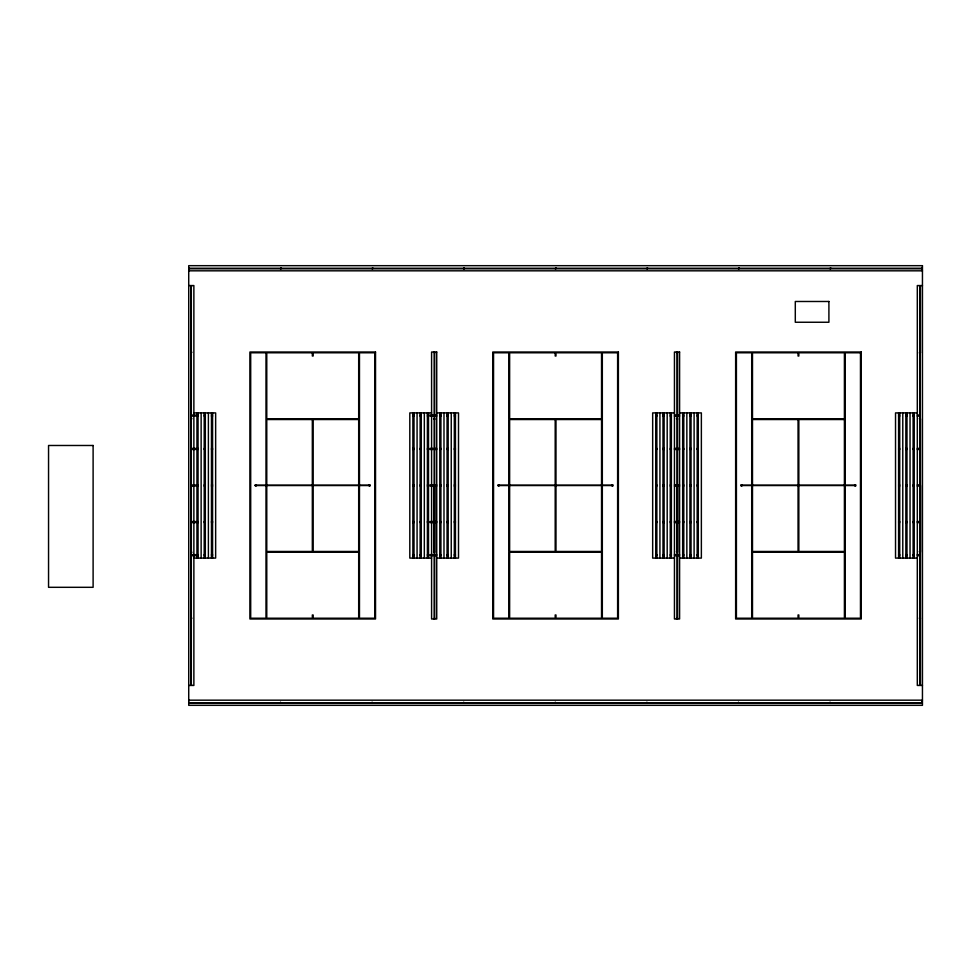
<?xml version="1.0" encoding="UTF-8"?>
<svg xmlns="http://www.w3.org/2000/svg" width="971" height="971" viewBox="0 0 971 971"><rect width="100%" height="100%" fill="white"/><g stroke="black" fill="none" stroke-linecap="round" stroke-linejoin="round"><path stroke-width="1.46" d="M191.299 551.698L191.299 485.779M434.158 551.698L434.158 485.779M677.018 551.698L677.018 485.779M919.877 551.698L919.877 485.779M280.51 703.307L280.51 702.191L281.068 703.307M372.111 703.307L372.111 702.191L372.67 703.307M463.75 703.307L463.713 702.191L464.272 703.307M555.303 703.307L555.303 702.191L555.861 703.307M646.892 703.307L646.892 702.191L647.451 703.307M738.506 703.307L738.47 702.191L739.028 703.307M830.047 703.307L830.047 702.191L830.606 703.307M188.92 268.251L922.183 268.251M188.726 270.824L922.45 270.824M188.726 285.559L193.872 285.559L193.872 685.441L188.726 685.441M922.45 285.559L917.304 285.559L917.304 685.441L922.45 685.441M190.741 286.348L191.857 285.79L190.741 285.79L190.741 685.21L191.857 685.21L190.741 684.652M920.435 286.348L919.319 285.79L920.435 285.79L920.435 352.825L919.319 352.825L920.435 352.267M190.741 352.267L191.857 352.267L190.741 352.825M434.717 352.825L433.6 352.267L434.717 352.267L434.717 618.733L433.6 618.733L434.717 618.175M677.576 352.825L676.459 352.267L677.576 352.267L677.576 618.733L676.459 618.733L677.576 618.175M193.872 412.906L215.647 412.906L215.647 558.094L193.872 558.094M431.585 412.906L409.811 412.906L409.811 558.094L431.585 558.094M436.732 412.906L458.506 412.906L458.506 558.094L436.732 558.094M674.444 412.906L652.67 412.906L652.67 558.094L674.444 558.094M679.591 412.906L701.365 412.906L701.365 558.094L679.591 558.094M917.304 412.906L895.529 412.906L895.529 558.094L917.304 558.094M195.438 415.03L192.416 415.03L192.416 416.146L195.438 416.146M196.943 415.03L198.06 415.03M204.201 415.03L205.318 415.03M211.46 415.03L212.576 415.03M412.881 415.03L413.998 415.03M420.14 415.03L421.256 415.03M427.398 415.03L428.514 415.03M430.019 415.03L433.042 415.03L433.042 416.146L430.019 416.146M436.732 415.03L435.275 415.03L435.275 416.146L436.732 416.146M439.802 415.03L440.919 415.03M447.061 415.03L448.177 415.03M454.319 415.03L455.435 415.03M655.741 415.03L656.857 415.03M662.999 415.03L664.115 415.03M670.257 415.03L671.374 415.03M674.444 415.03L675.901 415.03L675.901 416.146L674.444 416.146M679.591 415.03L678.134 415.03L678.134 416.146L679.591 416.146M682.662 415.03L683.778 415.03M689.92 415.03L691.036 415.03M697.178 415.03L698.295 415.03M898.6 415.03L899.716 415.03M905.858 415.03L906.975 415.03M913.116 415.03L914.233 415.03M917.304 415.03L918.76 415.03L918.76 416.146L917.304 416.146M196.943 416.146L198.06 416.146M204.201 416.146L205.318 416.146M211.46 416.146L212.576 416.146M412.881 416.146L413.998 416.146M420.14 416.146L421.256 416.146M427.398 416.146L428.514 416.146M439.802 416.146L440.919 416.146M447.061 416.146L448.177 416.146M454.319 416.146L455.435 416.146M655.741 416.146L656.857 416.146M662.999 416.146L664.115 416.146M670.257 416.146L671.374 416.146M682.662 416.146L683.778 416.146M689.92 416.146L691.036 416.146M697.178 416.146L698.295 416.146M898.6 416.146L899.716 416.146M905.858 416.146L906.975 416.146M913.116 416.146L914.233 416.146M190.741 418.744L191.857 418.744L190.741 419.302M434.717 418.744L433.6 418.744L434.717 419.302M677.576 418.744L676.459 418.744L677.576 419.302M920.435 419.302L919.319 418.744L920.435 418.744L920.435 685.21L919.319 685.21L920.435 684.652M195.438 448.371L192.416 448.371L192.416 449.488L195.438 449.488M196.943 448.371L198.06 448.371M204.201 448.371L205.318 448.371M211.46 448.371L212.576 448.371M412.881 448.371L413.998 448.371M420.14 448.371L421.256 448.371M427.398 448.371L428.514 448.371M430.019 448.371L433.042 448.371L433.042 449.488L430.019 449.488M436.732 448.371L435.275 448.371L435.275 449.488L436.732 449.488M439.802 448.371L440.919 448.371M447.061 448.371L448.177 448.371M454.319 448.371L455.435 448.371M655.741 448.371L656.857 448.371M662.999 448.371L664.115 448.371M670.257 448.371L671.374 448.371M674.444 448.371L675.901 448.371L675.901 449.488L674.444 449.488M679.591 448.371L678.134 448.371L678.134 449.488L679.591 449.488M682.662 448.371L683.778 448.371M689.92 448.371L691.036 448.371M697.178 448.371L698.295 448.371M898.6 448.371L899.716 448.371M905.858 448.371L906.975 448.371M913.116 448.371L914.233 448.371M917.304 448.371L918.76 448.371L918.76 449.488L917.304 449.488M196.943 449.488L198.06 449.488M204.201 449.488L205.318 449.488M211.46 449.488L212.576 449.488M412.881 449.488L413.998 449.488M420.14 449.488L421.256 449.488M427.398 449.488L428.514 449.488M439.802 449.488L440.919 449.488M447.061 449.488L448.177 449.488M454.319 449.488L455.435 449.488M655.741 449.488L656.857 449.488M662.999 449.488L664.115 449.488M670.257 449.488L671.374 449.488M682.662 449.488L683.778 449.488M689.92 449.488L691.036 449.488M697.178 449.488L698.295 449.488M898.6 449.488L899.716 449.488M905.858 449.488L906.975 449.488M913.116 449.488L914.233 449.488M195.438 484.942L192.416 484.942L192.416 486.058L195.438 486.058M196.943 484.942L198.06 484.942M204.201 484.942L205.318 484.942M211.46 484.942L212.576 484.942M412.881 484.942L413.998 484.942M420.14 484.942L421.256 484.942M427.398 484.942L428.514 484.942M430.019 484.942L433.042 484.942L433.042 486.058L430.019 486.058M436.732 484.942L435.275 484.942L435.275 486.058L436.732 486.058M439.802 484.942L440.919 484.942M447.061 484.942L448.177 484.942M454.319 484.942L455.435 484.942M655.741 484.942L656.857 484.942M662.999 484.942L664.115 484.942M670.257 484.942L671.374 484.942M674.444 484.942L675.901 484.942L675.901 486.058L674.444 486.058M679.591 484.942L678.134 484.942L678.134 486.058L679.591 486.058M682.662 484.942L683.778 484.942M689.92 484.942L691.036 484.942M697.178 484.942L698.295 484.942M898.6 484.942L899.716 484.942M905.858 484.942L906.975 484.942M913.116 484.942L914.233 484.942M917.304 484.942L918.76 484.942L918.76 486.058L917.304 486.058M190.741 485.221L191.857 485.779L190.741 485.779L190.741 551.698L191.857 552.256L190.741 552.256M256.587 485.233L312.856 485.233M313.415 485.233L369.696 485.233M434.717 485.221L433.6 485.221L434.717 485.779L434.62 551.698L433.6 551.698L434.717 552.256M499.446 485.233L555.715 485.233M556.274 485.233L612.555 485.233M677.576 485.221L676.459 485.221L677.576 485.779L677.576 551.698L676.459 551.698L677.576 552.256M742.305 485.233L798.575 485.233M799.133 485.233L855.415 485.233M920.435 485.221L919.319 485.221L920.435 485.779L920.435 551.698L919.319 551.698L920.435 552.256M256.174 485.536L369.283 485.536M499.033 485.536L612.143 485.536M741.893 485.536L855.002 485.536M196.943 486.058L198.06 486.058M204.201 486.058L205.318 486.058M211.46 486.058L212.576 486.058M412.881 486.058L413.998 486.058M420.14 486.058L421.256 486.058M427.398 486.058L428.514 486.058M439.802 486.058L440.919 486.058M447.061 486.058L448.177 486.058M454.319 486.058L455.435 486.058M655.741 486.058L656.857 486.058M662.999 486.058L664.115 486.058M670.257 486.058L671.374 486.058M682.662 486.058L683.778 486.058M689.92 486.058L691.036 486.058M697.178 486.058L698.295 486.058M898.6 486.058L899.716 486.058M905.858 486.058L906.975 486.058M913.116 486.058L914.233 486.058M195.438 521.512L192.416 521.512L192.416 522.629L195.438 522.629M196.943 521.512L198.06 521.512M204.201 521.512L205.318 521.512M211.46 521.512L212.576 521.512M412.881 521.512L413.998 521.512M420.14 521.512L421.256 521.512M427.398 521.512L428.514 521.512M430.019 521.512L433.042 521.512L433.042 522.629L430.019 522.629M436.732 521.512L435.275 521.512L435.275 522.629L436.732 522.629M439.802 521.512L440.919 521.512M447.061 521.512L448.177 521.512M454.319 521.512L455.435 521.512M655.741 521.512L656.857 521.512M662.999 521.512L664.115 521.512M670.257 521.512L671.374 521.512M674.444 521.512L675.901 521.512L675.901 522.629L674.444 522.629M679.591 521.512L678.134 521.512L678.134 522.629L679.591 522.629M682.662 521.512L683.778 521.512M689.92 521.512L691.036 521.512M697.178 521.512L698.295 521.512M898.6 521.512L899.716 521.512M905.858 521.512L906.975 521.512M913.116 521.512L914.233 521.512M917.304 521.512L918.76 521.512L918.76 522.629L917.304 522.629M196.943 522.629L198.06 522.629M204.201 522.629L205.318 522.629M211.46 522.629L212.576 522.629M412.881 522.629L413.998 522.629M420.14 522.629L421.256 522.629M427.398 522.629L428.514 522.629M439.802 522.629L440.919 522.629M447.061 522.629L448.177 522.629M454.319 522.629L455.435 522.629M655.741 522.629L656.857 522.629M662.999 522.629L664.115 522.629M670.257 522.629L671.374 522.629M682.662 522.629L683.778 522.629M689.92 522.629L691.036 522.629M697.178 522.629L698.295 522.629M898.6 522.629L899.716 522.629M905.858 522.629L906.975 522.629M913.116 522.629L914.233 522.629M195.438 554.635L192.416 554.635L192.416 555.752L195.438 555.752M196.943 554.635L198.06 554.635M204.201 554.635L205.318 554.635M211.46 554.635L212.576 554.635M412.881 554.635L413.998 554.635M420.14 554.635L421.256 554.635M427.398 554.635L428.514 554.635M430.019 554.635L433.042 554.635L433.042 555.752L430.019 555.752M436.732 554.635L435.275 554.635L435.275 555.752L436.732 555.752M439.802 554.635L440.919 554.635M447.061 554.635L448.177 554.635M454.319 554.635L455.435 554.635M655.741 554.635L656.857 554.635M662.999 554.635L664.115 554.635M670.257 554.635L671.374 554.635M674.444 554.635L675.901 554.635L675.901 555.752L674.444 555.752M679.591 554.635L678.134 554.635L678.134 555.752L679.591 555.752M682.662 554.635L683.778 554.635M689.92 554.635L691.036 554.635M697.178 554.635L698.295 554.635M898.6 554.635L899.716 554.635M905.858 554.635L906.975 554.635M913.116 554.635L914.233 554.635M917.304 554.635L918.76 554.635L918.76 555.752L917.304 555.752M196.943 555.752L198.06 555.752M204.201 555.752L205.318 555.752M211.46 555.752L212.576 555.752M412.881 555.752L413.998 555.752M420.14 555.752L421.256 555.752M427.398 555.752L428.514 555.752M439.802 555.752L440.919 555.752M447.061 555.752L448.177 555.752M454.319 555.752L455.435 555.752M655.741 555.752L656.857 555.752M662.999 555.752L664.115 555.752M670.257 555.752L671.374 555.752M682.662 555.752L683.778 555.752M689.92 555.752L691.036 555.752M697.178 555.752L698.295 555.752M898.6 555.752L899.716 555.752M905.858 555.752L906.975 555.752M913.116 555.752L914.233 555.752M190.741 618.175L191.857 618.175L190.741 618.733M920.435 618.175L919.319 618.175L920.435 618.733M188.726 700.176L922.45 700.176M188.92 702.749L922.183 702.749M922.183 703.307L921.625 702.191L922.183 703.307L188.92 703.307L188.92 702.191L189.479 703.307M921.625 268.809L922.183 267.693L922.183 268.809L188.92 268.809L188.92 267.693L189.479 268.809M920.29 352.485L920.29 418.404M919.877 286.348L919.877 618.175M919.877 618.733L919.877 684.652M914.233 412.906L914.233 558.094M913.116 412.906L913.116 558.094M910.045 412.906L910.045 558.094M906.975 412.906L906.975 558.094M905.858 412.906L905.858 558.094M902.787 412.906L902.787 558.094M899.716 412.906L899.716 558.094M898.6 412.906L898.6 558.094M830.606 268.809L830.606 267.693L830.047 268.809M739.028 268.809L739.028 267.693L738.47 268.809M698.295 412.906L698.295 558.094M697.178 412.906L697.178 558.094M694.107 412.906L694.107 558.094M691.036 412.906L691.036 558.094M689.92 412.906L689.92 558.094M686.849 412.906L686.849 558.094M683.778 412.906L683.778 558.094M682.662 412.906L682.662 558.094M677.018 352.267L677.018 618.175M671.374 412.906L671.374 558.094M670.257 412.906L670.257 558.094M667.186 412.906L667.186 558.094M664.115 412.906L664.115 558.094M662.999 412.906L662.999 558.094M659.928 412.906L659.928 558.094M656.857 412.906L656.857 558.094M655.741 412.906L655.741 558.094M647.451 268.809L647.451 267.693L646.892 268.809M555.861 268.809L555.861 267.693L555.303 268.809M464.272 268.809L464.272 267.693L463.713 268.809M455.435 412.906L455.435 558.094M454.319 412.906L454.319 558.094M451.248 412.906L451.248 558.094M448.177 412.906L448.177 558.094M447.061 412.906L447.061 558.094M443.99 412.906L443.99 558.094M440.919 412.906L440.919 558.094M439.802 412.906L439.802 558.094M434.158 352.267L434.158 618.175M428.514 412.906L428.514 558.094M427.398 412.906L427.398 558.094M424.327 412.906L424.327 558.094M421.256 412.906L421.256 558.094M420.14 412.906L420.14 558.094M417.069 412.906L417.069 558.094M413.998 412.906L413.998 558.094M412.881 412.906L412.881 558.094M372.67 268.809L372.67 267.693L372.111 268.809M281.068 268.809L281.068 267.693L280.51 268.809M212.576 412.906L212.576 558.094M211.46 412.906L211.46 558.094M208.389 412.906L208.389 558.094M205.318 412.906L205.318 558.094M204.201 412.906L204.201 558.094M201.131 412.906L201.131 558.094M198.06 412.906L198.06 558.094M196.943 412.906L196.943 558.094M191.299 286.348L191.299 618.175M191.299 618.733L191.299 684.652M254.985 485.282C256.004 488.462 257.449 483.048 254.985 485.282M368.859 485.282C369.89 488.462 371.323 483.048 368.859 485.282M497.844 485.282C498.863 488.462 500.308 483.048 497.844 485.282M611.718 485.282C612.75 488.462 614.182 483.048 611.718 485.282M740.703 485.282C741.723 488.462 743.167 483.048 740.703 485.282M854.577 485.282C855.609 488.462 857.041 483.048 854.577 485.282M922.45 265.678L188.726 265.678L188.726 705.322L922.45 705.322L922.45 265.678M828.906 301.483L795.298 301.483L795.298 322.251L828.906 322.251L828.906 301.483M375.522 352.012L249.923 352.012L249.923 618.988L375.522 618.988L375.522 352.012M436.732 352.012L431.585 352.012L431.585 618.988L436.732 618.988L436.732 352.012M618.381 352.012L492.783 352.012L492.783 618.988L618.381 618.988L618.381 352.012M679.591 352.012L674.444 352.012L674.444 618.988L679.591 618.988L679.591 352.012M861.241 352.012L735.642 352.012L735.642 618.988L861.241 618.988L861.241 352.012M265.993 352.776L250.688 352.776L250.688 618.224L265.993 618.224L265.993 352.776M312.334 352.776L266.77 352.776L266.77 418.744L358.687 418.744L358.687 352.776L313.123 352.776L313.123 356.029L312.334 356.029L312.334 352.776M374.757 352.776L359.464 352.776L359.464 618.224L374.757 618.224L374.757 352.776M508.853 352.776L493.547 352.776L493.547 618.224L508.853 618.224L508.853 352.776M555.194 352.776L509.629 352.776L509.629 418.744L601.547 418.744L601.547 352.776L555.982 352.776L555.982 356.029L555.194 356.029L555.194 352.776M617.617 352.776L602.323 352.776L602.323 618.224L617.617 618.224L617.617 352.776M751.712 352.776L736.406 352.776L736.406 618.224L751.712 618.224L751.712 352.776M798.053 352.776L752.489 352.776L752.489 418.744L844.406 418.744L844.406 352.776L798.842 352.776L798.842 356.029L798.053 356.029L798.053 352.776M860.476 352.776L845.183 352.776L845.183 618.224L860.476 618.224L860.476 352.776M312.334 419.533L266.77 419.533L266.77 551.467L312.334 551.467L312.334 419.533M358.687 419.533L313.123 419.533L313.123 551.467L358.687 551.467L358.687 419.533M555.194 419.533L509.629 419.533L509.629 551.467L555.194 551.467L555.194 419.533M601.547 419.533L555.982 419.533L555.982 551.467L601.547 551.467L601.547 419.533M798.053 419.533L752.489 419.533L752.489 551.467L798.053 551.467L798.053 419.533M844.406 419.533L798.842 419.533L798.842 551.467L844.406 551.467L844.406 419.533M93.107 445.483L48.55 445.483L48.55 587.309L93.107 587.309L93.107 445.483M358.687 552.256L266.77 552.256L266.77 618.224L312.334 618.224L312.334 614.971L313.123 614.971L313.123 618.224L358.687 618.224L358.687 552.256M601.547 552.256L509.629 552.256L509.629 618.224L555.194 618.224L555.194 614.971L555.982 614.971L555.982 618.224L601.547 618.224L601.547 552.256M844.406 552.256L752.489 552.256L752.489 618.224L798.053 618.224L798.053 614.971L798.842 614.971L798.842 618.224L844.406 618.224L844.406 552.256"/></g></svg>
